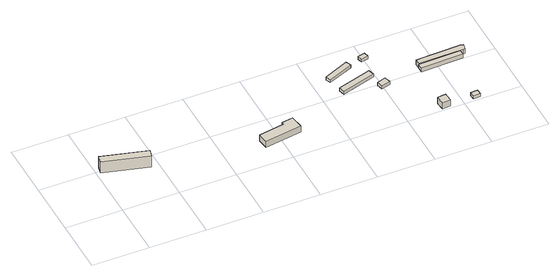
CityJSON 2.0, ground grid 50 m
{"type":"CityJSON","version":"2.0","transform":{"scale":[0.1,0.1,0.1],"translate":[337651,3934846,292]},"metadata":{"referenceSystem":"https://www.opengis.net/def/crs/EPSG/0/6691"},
"CityObjects":{
"building1":{"type":"Building","attributes":{"measuredHeight":21.4,"BuildingIDAttribute.prefecture":"14","BuildingIDAttribute.city":"14151","BuildingDetailAttribute.surveyYear":2015},"geometry":[{"type":"Solid","lod":"1","boundaries":[[[[0,1,2,3]],[[2,4,5,3]],[[1,6,4,2]],[[0,7,6,1]],[[3,5,7,0]],[[4,6,7,5]]]]}]},
"building2":{"type":"Building","attributes":{"measuredHeight":17.4,"BuildingIDAttribute.prefecture":"14","BuildingIDAttribute.city":"14151","BuildingDetailAttribute.surveyYear":2015,"BuildingLandSlideRiskAttribute.description":"1","BuildingLandSlideRiskAttribute.areaType":"1"},"geometry":[{"type":"Solid","lod":"1","boundaries":[[[[8,9,10,11,12,13]],[[12,14,15,13]],[[11,16,14,12]],[[10,17,16,11]],[[9,18,17,10]],[[8,19,18,9]],[[13,15,19,8]],[[14,16,17,18,19,15]]]]}]},
"building3":{"type":"Building","attributes":{"BuildingIDAttribute.prefecture":"14","BuildingIDAttribute.city":"14151","BuildingDetailAttribute.surveyYear":2015,"BuildingLandSlideRiskAttribute.description":"1","BuildingLandSlideRiskAttribute.areaType":"2"},"geometry":[{"type":"Solid","lod":"1","boundaries":[[[[20,21,22,23]],[[22,24,25,23]],[[21,26,24,22]],[[20,27,26,21]],[[23,25,27,20]],[[24,26,27,25]]]]}]},
"building4":{"type":"Building","attributes":{"measuredHeight":3.8,"BuildingIDAttribute.prefecture":"14","BuildingIDAttribute.city":"14151","BuildingDetailAttribute.surveyYear":2015,"BuildingLandSlideRiskAttribute.description":"1","BuildingLandSlideRiskAttribute.areaType":"1"},"geometry":[{"type":"Solid","lod":"1","boundaries":[[[[28,29,30,31]],[[30,32,33,31]],[[29,34,32,30]],[[28,35,34,29]],[[31,33,35,28]],[[32,34,35,33]]]]}]},
"building5":{"type":"Building","attributes":{"BuildingIDAttribute.prefecture":"14","BuildingIDAttribute.city":"14151","BuildingDetailAttribute.surveyYear":2015,"BuildingLandSlideRiskAttribute.description":"1","BuildingLandSlideRiskAttribute.areaType":"1"},"geometry":[{"type":"Solid","lod":"1","boundaries":[[[[36,37,38,39]],[[38,40,41,39]],[[37,42,40,38]],[[36,43,42,37]],[[39,41,43,36]],[[40,42,43,41]]]]}]},
"building6":{"type":"Building","attributes":{"BuildingIDAttribute.prefecture":"14","BuildingIDAttribute.city":"14151","BuildingDetailAttribute.surveyYear":2015,"BuildingLandSlideRiskAttribute.description":"1","BuildingLandSlideRiskAttribute.areaType":"2"},"geometry":[{"type":"Solid","lod":"1","boundaries":[[[[44,45,46,47]],[[46,48,49,47]],[[45,50,48,46]],[[44,51,50,45]],[[47,49,51,44]],[[48,50,51,49]]]]}]},
"building7":{"type":"Building","attributes":{"usage":"411","measuredHeight":7.6,"storeysAboveGround":1,"BuildingIDAttribute.prefecture":"14","BuildingIDAttribute.city":"14151","BuildingDetailAttribute.totalFloorArea":41.63,"BuildingDetailAttribute.buildingFootprintArea":41.63,"BuildingDetailAttribute.buildingStructureType":"601","BuildingDetailAttribute.buildingStructureOrgType":"1","BuildingDetailAttribute.orgUsage":"10","BuildingDetailAttribute.surveyYear":2015,"BuildingLandSlideRiskAttribute.description":"1","BuildingLandSlideRiskAttribute.areaType":"1"},"geometry":[{"type":"Solid","lod":"1","boundaries":[[[[52,53,54,55]],[[54,56,57,55]],[[53,58,56,54]],[[52,59,58,53]],[[55,57,59,52]],[[56,58,59,57]]]]}]},
"building8":{"type":"Building","attributes":{"BuildingIDAttribute.prefecture":"14","BuildingIDAttribute.city":"14151","BuildingDetailAttribute.surveyYear":2015,"BuildingLandSlideRiskAttribute.description":"1","BuildingLandSlideRiskAttribute.areaType":"1"},"geometry":[{"type":"Solid","lod":"1","boundaries":[[[[60,61,62,63]],[[62,64,65,63]],[[61,66,64,62]],[[60,67,66,61]],[[63,65,67,60]],[[64,66,67,65]]]]}]},
"building9":{"type":"Building","attributes":{"measuredHeight":4.6,"BuildingIDAttribute.prefecture":"14","BuildingIDAttribute.city":"14151","BuildingDetailAttribute.surveyYear":2015,"BuildingLandSlideRiskAttribute.description":"1","BuildingLandSlideRiskAttribute.areaType":"2"},"geometry":[{"type":"Solid","lod":"1","boundaries":[[[[68,69,70,71]],[[70,72,73,71]],[[69,74,72,70]],[[68,75,74,69]],[[71,73,75,68]],[[72,74,75,73]]]]}]},
"building10":{"type":"Building","attributes":{"measuredHeight":6.1,"BuildingIDAttribute.prefecture":"14","BuildingIDAttribute.city":"14151","BuildingDetailAttribute.surveyYear":2015,"BuildingLandSlideRiskAttribute.description":"1","BuildingLandSlideRiskAttribute.areaType":"2"},"geometry":[{"type":"Solid","lod":"1","boundaries":[[[[76,77,78,79,80,81]],[[80,82,83,81]],[[79,84,82,80]],[[78,85,84,79]],[[77,86,85,78]],[[76,87,86,77]],[[81,83,87,76]],[[82,84,85,86,87,83]]]]}]}
},
"vertices":[
[419,378,60],[401,310,60],[3,416,60],[21,484,60],[3,416,176],[21,484,176],[401,310,176],[419,378,176],
[1342,176,23],[1327,269,23],[1556,305,23],[1553,329,23],[1651,344,23],[1669,227,23],[1651,344,86],[1669,227,86],[1553,329,86],[1556,305,86],[1327,269,86],[1342,176,86],
[2120,630,56],[2101,676,56],[2322,770,56],[2341,724,56],[2322,770,86],[2341,724,86],[2101,676,86],[2120,630,86],
[2164,476,39],[2149,528,39],[2448,617,39],[2464,566,39],[2448,617,70],[2464,566,70],[2149,528,70],[2164,476,70],
[2474,423,22],[2457,478,22],[2536,503,22],[2553,447,22],[2536,503,52],[2553,447,52],[2457,478,52],[2474,423,52],
[2448,752,53],[2439,795,53],[2501,809,53],[2511,765,53],[2501,809,83],[2511,765,83],[2439,795,83],[2448,752,83],
[2796,82,20],[2872,89,20],[2879,10,20],[2803,3,20],[2879,10,82],[2803,3,82],[2872,89,82],[2796,82,82],
[3135,54,24],[3137,6,24],[3075,4,24],[3072,51,24],[3075,4,54],[3072,51,54],[3137,6,54],[3135,54,54],
[2850,489,10],[2848,539,10],[3216,550,10],[3218,500,10],[3216,550,50],[3218,500,50],[2848,539,50],[2850,489,50],
[3241,606,2],[3270,598,2],[3258,550,2],[3242,551,2],[2851,543,2],[2850,593,2],[2851,543,52],[2850,593,52],[3242,551,52],[3258,550,52],[3270,598,52],[3241,606,52]
]}
